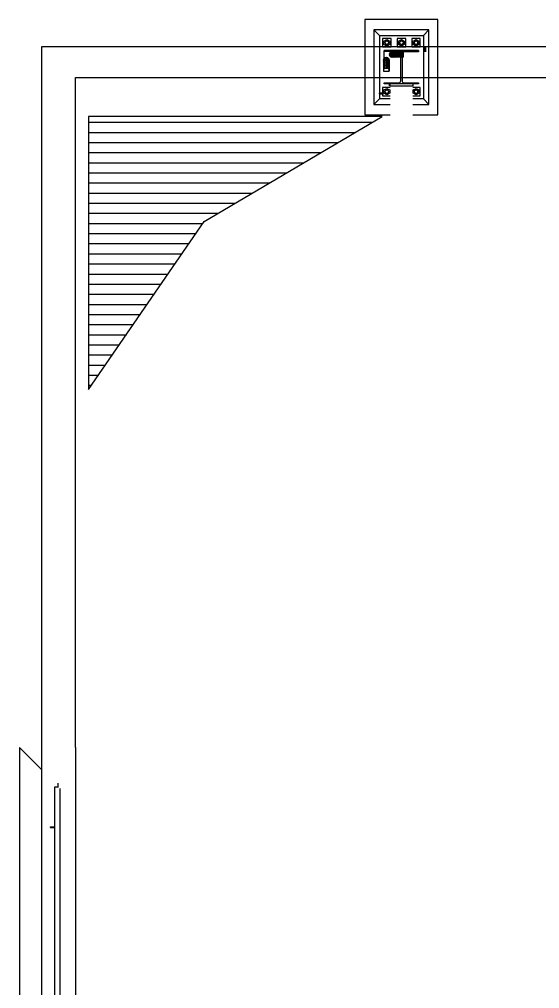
# Model space of a CAD drawing. Header units: metres. Extents: x 0 to 63075, y 0 to 44550.
# Drawn here: x 50278 to 50973, y 41167 to 42462 of the extents above; entities that cross this region are included whole.
import ezdxf

# ---------------------------------------------------------------- set-up
doc = ezdxf.new("R2010")
doc.units = ezdxf.units.M
doc.header["$LTSCALE"] = 75
for name, color, linetype in [('GSB', 7, 'Continuous'), ('ML6', 1, 'Continuous'), ('SL1', 8, 'Continuous')]:
    doc.layers.add(name, color=color, linetype=linetype)

# ---------------------------------------------------------------- blocks, each defined once
blk = doc.blocks.new('A$C6bae614f')
at = {"layer": 'SL1'}
h = blk.add_hatch(dxfattribs=at)
h.set_pattern_fill('_USER', color=256, scale=90, angle=-0.00187, style=0, pattern_type=0)
h.set_pattern_definition([(359.99813, (326132.11, -12182.63), (0.00294, 90), [])])
h.paths.add_polyline_path([(350614.5, 55781.1), (352197.8, 56716.2), (349587.1, 56716.3), (349587.1, 54286.8)])
for p, q in [((352045.5, 57580), (352045.5, 56730)), ((352695.5, 57579.9), (352045.5, 57580)), ((352695.5, 56729.9), (352695.5, 57579.9)), ((352175.5, 57437.5), (352125.5, 57487.5)), ((352125.5, 57487.5), (352125.5, 56822.5)), ((352615.5, 57487.5), (352125.5, 57487.5)), ((352175.5, 57437.5), (352175.5, 56872.5)), ((352175.5, 57437.5), (352565.5, 57437.5)), ((352615.5, 57487.5), (352565.5, 57437.5)), ((352565.5, 57437.5), (352565.5, 56872.5)), ((352615.5, 56822.5), (352615.5, 57487.5)), ((349170.6, 51103.7), (349170.6, 57339.8)), ((349170.6, 57339.8), (379580.6, 57339.8)), ((352203, 57410), (352203, 57335)), ((352278, 57410), (352203, 57410)), ((352203, 57335), (352278, 57335)), ((352215.1, 57387.1), (352240.5, 57401.8)), ((352215.1, 57357.8), (352215.1, 57387.1)), ((352240.5, 57343.1), (352215.1, 57357.8)), ((352225.5, 57379.7), (352223.9, 57372.5)), ((352223.9, 57372.5), (352225.5, 57365.2)), ((352230.1, 57385.5), (352225.5, 57379.7)), ((352225.5, 57365.2), (352230.1, 57359.4)), ((352236.8, 57388.7), (352230.1, 57385.5)), ((352230.1, 57359.4), (352236.8, 57356.2)), ((352244.2, 57388.7), (352236.8, 57388.7)), ((352236.8, 57356.2), (352244.2, 57356.2)), ((352240.5, 57401.8), (352266, 57387.1)), ((352266, 57357.8), (352240.5, 57343.1)), ((352250.9, 57385.5), (352244.2, 57388.7)), ((352244.2, 57356.2), (352250.9, 57359.4)), ((352255.5, 57379.7), (352250.9, 57385.5)), ((352250.9, 57359.4), (352255.5, 57365.2)), ((352257.2, 57372.5), (352255.5, 57379.7)), ((352255.5, 57365.2), (352257.2, 57372.5)), ((352266, 57387.1), (352266, 57357.8)), ((352278, 57335), (352278, 57410)), ((352333, 57410), (352333, 57335)), ((352408, 57410), (352333, 57410)), ((352333, 57335), (352408, 57335)), ((352345.1, 57387.1), (352370.5, 57401.8)), ((352345.1, 57357.8), (352345.1, 57387.1)), ((352370.5, 57343.1), (352345.1, 57357.8)), ((352355.5, 57379.7), (352353.9, 57372.5)), ((352353.9, 57372.5), (352355.5, 57365.2)), ((352360.1, 57385.5), (352355.5, 57379.7)), ((352355.5, 57365.2), (352360.1, 57359.4)), ((352366.8, 57388.7), (352360.1, 57385.5)), ((352360.1, 57359.4), (352366.8, 57356.2)), ((352374.2, 57388.7), (352366.8, 57388.7)), ((352366.8, 57356.2), (352374.2, 57356.2)), ((352370.5, 57401.8), (352396, 57387.1)), ((352396, 57357.8), (352370.5, 57343.1)), ((352380.9, 57385.5), (352374.2, 57388.7)), ((352374.2, 57356.2), (352380.9, 57359.4)), ((352385.5, 57379.7), (352380.9, 57385.5)), ((352380.9, 57359.4), (352385.5, 57365.2)), ((352387.2, 57372.5), (352385.5, 57379.7)), ((352385.5, 57365.2), (352387.2, 57372.5)), ((352396, 57387.1), (352396, 57357.8)), ((352408, 57335), (352408, 57410)), ((352463, 57410), (352463, 57335)), ((352538, 57410), (352463, 57410)), ((352463, 57335), (352538, 57335)), ((352475.1, 57387.1), (352500.5, 57401.8)), ((352475.1, 57357.8), (352475.1, 57387.1)), ((352500.5, 57343.1), (352475.1, 57357.8)), ((352485.5, 57379.7), (352483.9, 57372.5)), ((352483.9, 57372.5), (352485.5, 57365.2)), ((352490.1, 57385.5), (352485.5, 57379.7)), ((352485.5, 57365.2), (352490.1, 57359.4)), ((352496.8, 57388.7), (352490.1, 57385.5)), ((352490.1, 57359.4), (352496.8, 57356.2)), ((352504.2, 57388.7), (352496.8, 57388.7)), ((352496.8, 57356.2), (352504.2, 57356.2)), ((352500.5, 57401.8), (352526, 57387.1)), ((352526, 57357.8), (352500.5, 57343.1)), ((352510.9, 57385.5), (352504.2, 57388.7)), ((352504.2, 57356.2), (352510.9, 57359.4)), ((352515.5, 57379.7), (352510.9, 57385.5)), ((352510.9, 57359.4), (352515.5, 57365.2)), ((352517.2, 57372.5), (352515.5, 57379.7)), ((352515.5, 57365.2), (352517.2, 57372.5)), ((352526, 57387.1), (352526, 57357.8)), ((352538, 57335), (352538, 57410)), ((352579.7, 57332), (352579.7, 57292.9)), ((352586, 57332), (352579.7, 57332)), ((352586, 57292.9), (352586, 57332)), ((352217.5, 57304.5), (352523.5, 57304.5)), ((352217.5, 57233.9), (352217.5, 57304.5)), ((352523.5, 57304.5), (352217.5, 57304.5)), ((352349, 57293.5), (352217.5, 57293.5)), ((352350, 57293.5), (352217.5, 57293.5)), ((352218.8, 57235.7), (352226.7, 57241)), ((352226.7, 57241), (352236, 57242.9)), ((352226.7, 57237.9), (352226.7, 57241)), ((352236, 57239.7), (352236, 57242.9)), ((352236, 57242.9), (352245.3, 57241)), ((352245.3, 57241), (352253.3, 57235.7)), ((352245.3, 57237.9), (352245.3, 57241)), ((352263.5, 57277.8), (352261.6, 57268.5)), ((352264.7, 57268.5), (352261.6, 57268.5)), ((352261.6, 57268.5), (352263.5, 57259.1)), ((352268.8, 57285.7), (352263.5, 57277.8)), ((352263.5, 57277.8), (352358.7, 57277.8)), ((352263.5, 57259.1), (352268.8, 57251.2)), ((352358.7, 57259.1), (352263.5, 57259.1)), ((352266.5, 57277.8), (352264.7, 57268.5)), ((352358.3, 57268.5), (352264.7, 57268.5)), ((352264.7, 57268.5), (352266.5, 57259.1)), ((352271.7, 57285.7), (352266.5, 57277.8)), ((352266.5, 57259.1), (352271.7, 57251.2)), ((352276.7, 57291), (352268.8, 57285.7)), ((352359.9, 57285.7), (352268.8, 57285.7)), ((352359.9, 57251.2), (352268.8, 57251.2)), ((352268.8, 57251.2), (352276.7, 57245.9)), ((352279.4, 57291), (352271.7, 57285.7)), ((352271.7, 57251.2), (352279.4, 57245.9)), ((352275.6, 57277.8), (352273.9, 57268.5)), ((352273.9, 57268.5), (352275.6, 57259.1)), ((352280.4, 57285.7), (352275.6, 57277.8)), ((352275.6, 57259.1), (352280.4, 57251.2)), ((352286, 57292.9), (352276.7, 57291)), ((352361.7, 57291), (352276.7, 57291)), ((352276.7, 57245.9), (352286, 57244.1)), ((352361.7, 57245.9), (352276.7, 57245.9)), ((352288.5, 57292.9), (352279.4, 57291)), ((352279.4, 57245.9), (352288.5, 57244.1)), ((352287.5, 57291), (352280.4, 57285.7)), ((352280.4, 57251.2), (352287.5, 57245.9)), ((352363.8, 57292.9), (352286, 57292.9)), ((352363.8, 57244.1), (352286, 57244.1)), ((352295.9, 57292.9), (352287.5, 57291)), ((352287.5, 57245.9), (352295.9, 57244.1)), ((352290.2, 57277.8), (352288.8, 57268.5)), ((352288.8, 57268.5), (352290.2, 57259.1)), ((352294.3, 57285.7), (352290.2, 57277.8)), ((352290.2, 57259.1), (352294.3, 57251.2)), ((352300.5, 57291), (352294.3, 57285.7)), ((352294.3, 57251.2), (352300.5, 57245.9)), ((352307.8, 57292.9), (352300.5, 57291)), ((352300.5, 57245.9), (352307.8, 57244.1)), ((352309.6, 57277.8), (352308.5, 57268.5)), ((352308.5, 57268.5), (352309.6, 57259.1)), ((352312.9, 57285.7), (352309.6, 57277.8)), ((352309.6, 57259.1), (352312.9, 57251.2)), ((352317.8, 57291), (352312.9, 57285.7)), ((352312.9, 57251.2), (352317.8, 57245.9)), ((352323.7, 57292.9), (352317.8, 57291)), ((352317.8, 57245.9), (352323.7, 57244.1)), ((352332.8, 57277.8), (352332, 57268.5)), ((352332, 57268.5), (352332.8, 57259.1)), ((352335.1, 57285.7), (352332.8, 57277.8)), ((352332.8, 57259.1), (352335.1, 57251.2)), ((352338.6, 57291), (352335.1, 57285.7)), ((352335.1, 57251.2), (352338.6, 57245.9)), ((352342.6, 57292.9), (352338.6, 57291)), ((352338.6, 57245.9), (352342.6, 57244.1)), ((352350.6, 57292.9), (352350, 57293.5)), ((352358.7, 57277.8), (352358.3, 57268.5)), ((352386, 57268.5), (352358.3, 57268.5)), ((352358.3, 57268.5), (352358.7, 57259.1)), ((352359.9, 57285.7), (352358.7, 57277.8)), ((352358.7, 57277.8), (352386, 57277.8)), ((352358.7, 57259.1), (352386, 57259.1)), ((352358.7, 57259.1), (352359.9, 57251.2)), ((352361.7, 57291), (352359.9, 57285.7)), ((352359.9, 57285.7), (352386, 57285.7)), ((352359.9, 57251.2), (352361.7, 57245.9)), ((352359.9, 57251.2), (352386, 57251.2)), ((352363.8, 57292.9), (352361.7, 57291)), ((352361.7, 57291), (352386, 57291)), ((352361.7, 57245.9), (352363.8, 57244.1)), ((352361.7, 57245.9), (352386, 57245.9)), ((352363.8, 57292.9), (352386, 57292.9)), ((352363.8, 57244.1), (352386, 57244.1)), ((352365, 57032.5), (352365, 57277.5)), ((352376, 57277.5), (352376, 57032.5)), ((352386, 57292.9), (352386, 57291)), ((352386, 57291), (352386, 57285.7)), ((352386, 57285.7), (352386, 57277.8)), ((352386, 57277.8), (352386, 57268.5)), ((352386, 57268.5), (352386, 57259.1)), ((352386, 57259.1), (352386, 57251.2)), ((352386, 57251.2), (352386, 57245.9)), ((352386, 57245.9), (352386, 57244.1)), ((352390.4, 57292.9), (352391, 57293.5)), ((352391, 57293.5), (352523.5, 57293.5)), ((352523.5, 57293.5), (352392, 57293.5)), ((352523.5, 57304.5), (352523.5, 57292.9)), ((352211.6, 57218.5), (352213.5, 57227.8)), ((352211.6, 57216), (352213.5, 57225.1)), ((352211.6, 57218.5), (352211.6, 57216)), ((352211.6, 57208.6), (352213.5, 57217)), ((352211.6, 57216), (352211.6, 57196.6)), ((352211.6, 57196.6), (352213.5, 57203.9)), ((352211.6, 57196.6), (352211.6, 57180.8)), ((352211.6, 57180.8), (352213.5, 57186.6)), ((352211.6, 57180.8), (352211.6, 57161.9)), ((352211.6, 57161.9), (352213.5, 57165.9)), ((352211.6, 57161.9), (352211.6, 57140.7)), ((352213.5, 57227.8), (352218.8, 57235.7)), ((352213.5, 57225.1), (352218.8, 57232.8)), ((352213.5, 57225.1), (352213.5, 57227.8)), ((352213.5, 57225.1), (352213.5, 57203.9)), ((352213.5, 57217), (352218.8, 57224.1)), ((352213.5, 57203.9), (352218.8, 57210.1)), ((352213.5, 57203.9), (352213.5, 57186.6)), ((352213.5, 57186.6), (352218.8, 57191.6)), ((352213.5, 57186.6), (352213.5, 57165.9)), ((352213.5, 57165.9), (352218.8, 57169.3)), ((352213.5, 57165.9), (352213.5, 57142.8)), ((352218.8, 57232.8), (352226.7, 57237.9)), ((352218.8, 57232.8), (352218.8, 57235.7)), ((352218.8, 57232.8), (352218.8, 57210.1)), ((352218.8, 57224.1), (352226.7, 57228.9)), ((352218.8, 57210.1), (352226.7, 57214.3)), ((352218.8, 57210.1), (352218.8, 57191.6)), ((352218.8, 57191.6), (352226.7, 57194.9)), ((352218.8, 57191.6), (352218.8, 57169.3)), ((352218.8, 57169.3), (352226.7, 57171.6)), ((352218.8, 57169.3), (352218.8, 57144.6)), ((352226.7, 57237.9), (352236, 57239.7)), ((352226.7, 57214.3), (352226.7, 57237.9)), ((352226.7, 57228.9), (352236, 57230.5)), ((352226.7, 57214.3), (352236, 57215.7)), ((352226.7, 57194.9), (352226.7, 57214.3)), ((352226.7, 57194.9), (352236, 57196)), ((352226.7, 57171.6), (352226.7, 57194.9)), ((352226.7, 57171.6), (352236, 57172.4)), ((352226.7, 57145.7), (352226.7, 57171.6)), ((352236, 57239.7), (352245.3, 57237.9)), ((352236, 57239.7), (352236, 57215.7)), ((352236, 57230.5), (352245.3, 57228.9)), ((352236, 57215.7), (352236, 57196)), ((352236, 57215.7), (352245.3, 57214.3)), ((352236, 57196), (352245.3, 57194.9)), ((352236, 57196), (352236, 57172.4)), ((352236, 57172.4), (352245.3, 57171.6)), ((352236, 57172.4), (352236, 57146.1)), ((352245.3, 57237.9), (352245.3, 57214.3)), ((352245.3, 57237.9), (352253.3, 57232.8)), ((352245.3, 57228.9), (352253.3, 57224.1)), ((352245.3, 57214.3), (352245.3, 57194.9)), ((352245.3, 57214.3), (352253.3, 57210.1)), ((352245.3, 57194.9), (352245.3, 57171.6)), ((352245.3, 57194.9), (352253.3, 57191.6)), ((352245.3, 57171.6), (352245.3, 57145.7)), ((352245.3, 57171.6), (352253.3, 57169.3)), ((352253.3, 57232.8), (352253.3, 57235.7)), ((352253.3, 57235.7), (352258.6, 57227.8)), ((352253.3, 57232.8), (352258.6, 57225.1)), ((352253.3, 57232.8), (352253.3, 57210.1)), ((352253.3, 57224.1), (352258.6, 57217)), ((352253.3, 57210.1), (352258.6, 57203.9)), ((352253.3, 57210.1), (352253.3, 57191.6)), ((352253.3, 57191.6), (352258.6, 57186.6)), ((352253.3, 57191.6), (352253.3, 57169.3)), ((352253.3, 57169.3), (352258.6, 57165.9)), ((352253.3, 57169.3), (352253.3, 57144.6)), ((352258.6, 57227.8), (352260.4, 57218.5)), ((352258.6, 57225.1), (352258.6, 57227.8)), ((352258.6, 57225.1), (352260.4, 57216)), ((352258.6, 57225.1), (352258.6, 57203.9)), ((352258.6, 57217), (352260.4, 57208.6)), ((352258.6, 57203.9), (352258.6, 57186.6)), ((352258.6, 57203.9), (352260.4, 57196.6)), ((352258.6, 57186.6), (352260.4, 57180.8)), ((352258.6, 57186.6), (352258.6, 57165.9)), ((352258.6, 57165.9), (352260.4, 57161.9)), ((352258.6, 57165.9), (352258.6, 57142.8)), ((352260.4, 57216), (352260.4, 57218.5)), ((352260.4, 57216), (352260.4, 57196.6)), ((352260.4, 57196.6), (352260.4, 57180.8)), ((352260.4, 57180.8), (352260.4, 57161.9)), ((352260.4, 57161.9), (352260.4, 57140.7)), ((352211.6, 57140.7), (352213.5, 57142.8)), ((352211.6, 57140.7), (352211.6, 57118.5)), ((352211.6, 57118.5), (352213.5, 57118.5)), ((352213.5, 57142.8), (352218.8, 57144.6)), ((352213.5, 57118.5), (352218.8, 57118.5)), ((352218.8, 57144.6), (352226.7, 57145.7)), ((352218.8, 57118.5), (352226.7, 57118.5)), ((352226.7, 57145.7), (352236, 57146.1)), ((352226.7, 57118.5), (352236, 57118.5)), ((352236, 57146.1), (352245.3, 57145.7)), ((352236, 57118.5), (352245.3, 57118.5)), ((352245.3, 57118.5), (352253.3, 57118.5)), ((352245.3, 57145.7), (352253.3, 57144.6)), ((352253.3, 57144.6), (352258.6, 57142.8)), ((352253.3, 57118.5), (352258.6, 57118.5)), ((352258.6, 57142.8), (352260.4, 57140.7)), ((352258.6, 57142.8), (352258.6, 57118.5)), ((352258.6, 57118.5), (352260.4, 57118.5)), ((352260.4, 57140.7), (352260.4, 57118.5)), ((349470.6, 51103.7), (349470.6, 57064.3)), ((349470.6, 57064.3), (379299.6, 57064.3)), ((352217.5, 57016.5), (352349, 57016.5)), ((352217.5, 57005.5), (352217.5, 57016.5)), ((352523.5, 57005.5), (352217.5, 57005.5)), ((352260.4, 57016.5), (352266, 57016.5)), ((352260.4, 57005.5), (352266, 57005.5)), ((352265.5, 56989.5), (352265.5, 57005.5)), ((352266, 56989.5), (352265.5, 56989.5)), ((352269.5, 56986.5), (352269.5, 57005.5)), ((352471.5, 56986.5), (352269.5, 56986.5)), ((352392, 57016.5), (352523.5, 57016.5)), ((352471.5, 57005.5), (352471.5, 56986.5)), ((352523.5, 57016.5), (352523.5, 57005.5)), ((352172.5, 56924.8), (352172.5, 56918.5)), ((352211.6, 56924.8), (352172.5, 56924.8)), ((352172.5, 56918.5), (352211.6, 56918.5)), ((352203, 56975), (352203, 56900)), ((352269, 56975), (352203, 56975)), ((352203, 56900), (352269, 56900)), ((352215.1, 56952.1), (352240.5, 56966.8)), ((352215.1, 56922.8), (352215.1, 56952.1)), ((352240.5, 56908.1), (352215.1, 56922.8)), ((352225.5, 56944.7), (352223.8, 56937.5)), ((352223.8, 56937.5), (352225.5, 56930.2)), ((352230.1, 56950.5), (352225.5, 56944.7)), ((352225.5, 56930.2), (352230.1, 56924.4)), ((352236.8, 56953.7), (352230.1, 56950.5)), ((352230.1, 56924.4), (352236.8, 56921.2)), ((352244.2, 56953.7), (352236.8, 56953.7)), ((352236.8, 56921.2), (352244.2, 56921.2)), ((352240.5, 56966.8), (352265.9, 56952.1)), ((352265.9, 56922.8), (352240.5, 56908.1)), ((352250.9, 56950.5), (352244.2, 56953.7)), ((352244.2, 56921.2), (352250.9, 56924.4)), ((352255.5, 56944.7), (352250.9, 56950.5)), ((352250.9, 56924.4), (352255.5, 56930.2)), ((352257.2, 56937.5), (352255.5, 56944.7)), ((352255.5, 56930.2), (352257.2, 56937.5)), ((352265.9, 56952.1), (352265.9, 56922.8)), ((352538, 56975), (352472, 56975)), ((352472, 56900), (352538, 56900)), ((352475.1, 56952.1), (352500.5, 56966.8)), ((352475.1, 56922.8), (352475.1, 56952.1)), ((352500.5, 56908.1), (352475.1, 56922.8)), ((352485.5, 56944.7), (352483.8, 56937.5)), ((352483.8, 56937.5), (352485.5, 56930.2)), ((352490.1, 56950.5), (352485.5, 56944.7)), ((352485.5, 56930.2), (352490.1, 56924.4)), ((352496.8, 56953.7), (352490.1, 56950.5)), ((352490.1, 56924.4), (352496.8, 56921.2)), ((352504.2, 56953.7), (352496.8, 56953.7)), ((352496.8, 56921.2), (352504.2, 56921.2)), ((352500.5, 56966.8), (352525.9, 56952.1)), ((352525.9, 56922.8), (352500.5, 56908.1)), ((352510.9, 56950.5), (352504.2, 56953.7)), ((352504.2, 56921.2), (352510.9, 56924.4)), ((352515.5, 56944.7), (352510.9, 56950.5)), ((352510.9, 56924.4), (352515.5, 56930.2)), ((352517.2, 56937.5), (352515.5, 56944.7)), ((352515.5, 56930.2), (352517.2, 56937.5)), ((352525.9, 56952.1), (352525.9, 56922.8)), ((352538, 56900), (352538, 56975)), ((352175.5, 56872.5), (352125.5, 56822.5)), ((352125.5, 56822.5), (352269, 56822.5)), ((352269, 56872.5), (352175.5, 56872.5)), ((352565.5, 56872.5), (352472, 56872.5)), ((352472, 56822.5), (352615.5, 56822.5)), ((352615.5, 56822.5), (352565.5, 56872.5)), ((352045.5, 56730), (352269, 56730)), ((352472, 56730), (352695.5, 56729.9)), ((348972, 51103.7), (348971.4, 33711.7)), ((349170.6, 50905.1), (348972, 51103.7)), ((349169.8, 26820.8), (349170.6, 51103.7)), ((349470.6, 51103.7), (349469.8, 26820.8)), ((349314, 50787.1), (349314, 50755)), ((349285.9, 26911), (349286.7, 50755)), ((349286.7, 50755), (349318.7, 50755)), ((349314, 50763.2), (349313.8, 50763.2)), ((349313.8, 50763.2), (349313.8, 50756.7)), ((349313.8, 50756.7), (349314, 50756.7)), ((349334.1, 26911), (349334.9, 50738.9)), ((349247.1, 50394), (349247.1, 50397.2)), ((349247.1, 50397.2), (349286.7, 50397.2)), ((349286.7, 50390.9), (349250.3, 50390.9))]:
    blk.add_line(p, q, dxfattribs=at)
blk.add_lwpolyline([(350614.5, 55781.1), (352197.8, 56716.2), (349587.1, 56716.3), (349587.1, 54286.8)], close=True, dxfattribs=at)
for centre in [(352240.5, 57372.5), (352370.5, 57372.5), (352500.5, 57372.5), (352240.5, 56937.5), (352500.5, 56937.5)]:
    blk.add_circle(centre, 16, dxfattribs=at)
for centre, radius, start, end in [((352349, 57277.5), 16, 359.99609, 89.9981), ((352349, 57277.5), 16, 74.25735, 89.99813), ((352392, 57277.5), 16, 89.9981, 179.99609), ((352392, 57277.5), 16, 89.99813, 105.73888), ((352349, 57032.5), 16, 269.9981, 359.99609), ((352392, 57032.5), 16, 179.99609, 269.9981), ((349250.3, 50394), 3.17, 179.99813, 269.99813)]:
    blk.add_arc(centre, radius, start, end, dxfattribs=at)
blk = doc.blocks.new('zw$15D4')
at = {"layer": 'ML6', "xscale": 0.2502808837766805, "yscale": 0.2502808837766805, "zscale": 0.2502808837766805}
blk.add_blockref('A$C6bae614f', (-85544.7, -3177.3), dxfattribs=at)

msp = doc.modelspace()

# ---------------------------------------------------------------- block references
at = {"layer": 'GSB', "xscale": 0.6000000000000068, "yscale": 0.6000000000000068, "zscale": 0.6000000000000068}
msp.add_blockref('zw$15D4', (49200, 35721.6), dxfattribs=at)

doc.saveas('drawing.dxf')
